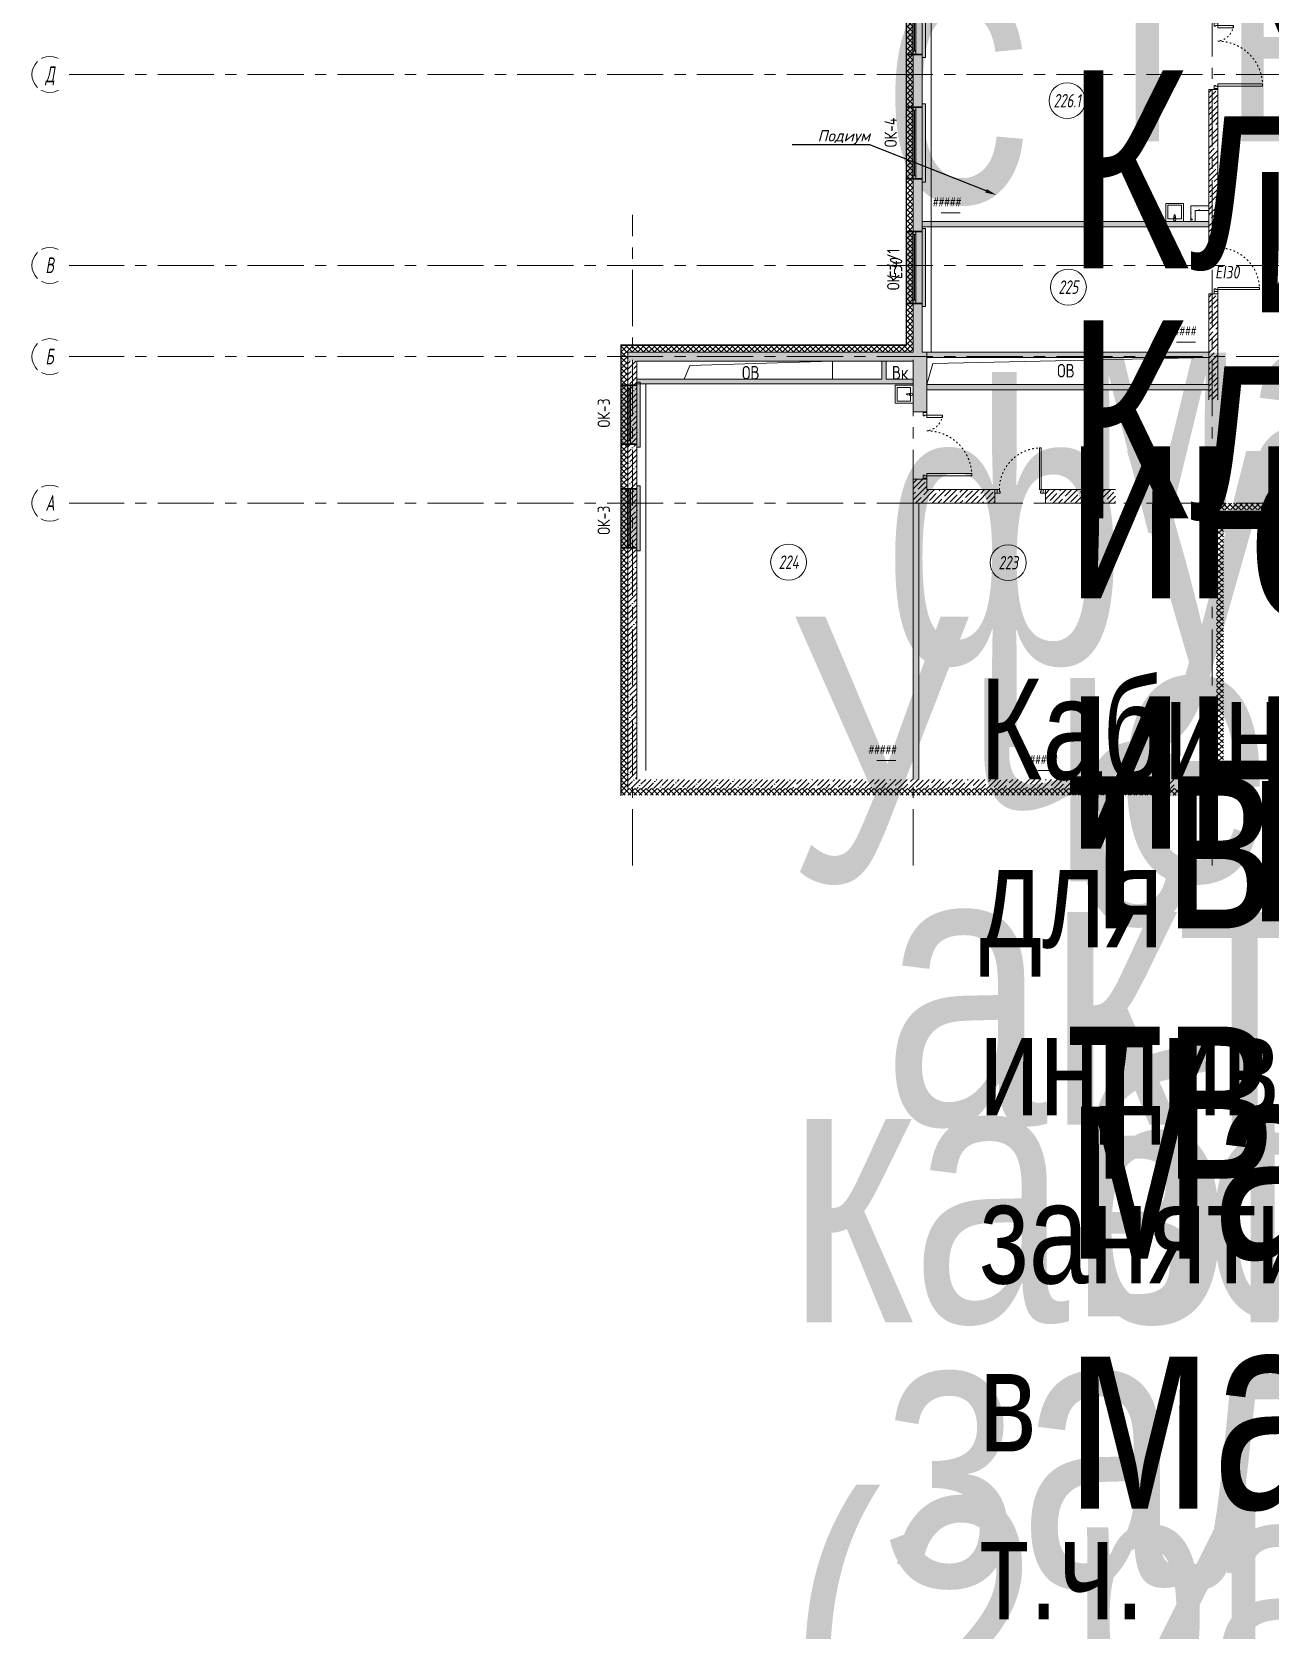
# Model space of a CAD drawing. Header units: millimetres. Extents: x -39 to 9534995, y -146829 to 289341.
# Drawn here: x 526767 to 554320, y -94632 to -59069 of the extents above; entities that cross this region are included whole.
import ezdxf
from ezdxf import colors
from ezdxf.entities.mleader import LeaderData, LeaderLine
from ezdxf.enums import TextEntityAlignment as Align
from ezdxf.math import Vec2, Vec3

# ---------------------------------------------------------------- set-up
doc = ezdxf.new("R2018")
doc.units = ezdxf.units.MM
doc.linetypes.add('ACAD_ISO03W100', pattern=[30, 12, -18])
doc.linetypes.add('CENTER', pattern=[2, 1.25, -0.25, 0.25, -0.25])
for name, color, linetype, lineweight in [('АР_Выноски АПР', 5, 'Continuous', 5), ('АР_Двери', 7, 'Continuous', 0), ('АР_Маркер экспликации', 239, 'Continuous', 13), ('АР_Навесной фасад', 250, 'Continuous', 5), ('АР_Номер помещения', 250, 'Continuous', 9), ('АР_Окна БЛОК', 250, 'Continuous', 13), ('АР_Оси', 7, 'Continuous', 25), ('АР_Отверстия', 250, 'Continuous', 15), ('АР_Перегородки газоблок', 165, 'Continuous', 30), ('АР_Перегородки газоблок_Штрих', 165, 'Continuous', 5), ('АР_Подоконники', 163, 'Continuous', 9), ('АР_Сущ Несущая стена', 250, 'Continuous', 50), ('АР_тонкая линия', 250, 'Continuous', 0), ('АР_Утеплитель', 250, 'Continuous', 13), ('АР_Штриховка монолит', 29, 'Continuous', 9), ('Маркировка ОКОН', 5, 'Continuous', 18), ('Сан.техника', 153, 'Continuous', 9)]:
    doc.layers.add(name, color=color, linetype=linetype, lineweight=lineweight)
doc.layers.add('АР_Названия помещений', color=124, linetype='Continuous', lineweight=5, plot=False)
doc.layers.add('АР_Помещения_площадь', color=19, linetype='Continuous', lineweight=9, plot=False)
doc.layers.add('АР_ПБ_Двери', color=7, linetype='Continuous', lineweight=15, true_color=0xdb0000)
doc.layers.add('ТХ_сантехника', color=253, linetype='Continuous')
doc.styles.add('ICOCPEUR', font='isocpeur.ttf')
doc.styles.add('ISOCPEUR', font='', dxfattribs={"height": 250})
doc.styles.add('PDF ISOCPEUR', font='isocpeur.ttf')
doc.styles.get("Standard").update_dxf_attribs({"font": 'GOST.TTF'})
doc.styles.add('Архитект', font='isocpeur.ttf', dxfattribs={"width": 0.8, "oblique": 8})
doc.styles.add('ГОСТ 2.304', font='CS_Gost2304.shx', dxfattribs={"oblique": 10})
doc.styles.get('ISOCPEUR').set_extended_font_data('ISOCPEUR', italic=True)
pattern_1 = [(50, (616996.56, -131010.33), (215.17805, -18.82564), [22.5, -247.5]), (355, (616996.56, -131010.33), (-41.6254, 225.65764), [18, -198]), (100.45144, (617014.5, -131011.9), (173.55265, 206.832), [19.12206, -210.34263]), (46.1842, (616996.56, -130950.33), (320.1724, -49.6558), [33.75, -371.25]), (96.63564, (617023.24, -130954.47), (280.3986, 292.2356), [28.6831, -315.5141]), (351.18416, (616996.56, -130950.33), (280.3986, 292.2356), [27, -297]), (21, (617026.56, -130965.33), (179.07212, -120.78567), [22.5, -247.5]), (326, (617026.56, -130965.33), (72.9946, 217.545), [18, -198]), (71.45144, (617041.48, -130975.4), (252.0667, 96.75935), [19.12206, -210.34263]), (37.5, (616996.56, -131010.33), (3.647957, 99.868156), [0, -195.6, 0, -201, 0, -198.75]), (7.5, (616996.56, -131010.33), (78.92086, 118.32351), [0, -114.6, 0, -191.1, 0, -75.75]), (327.5, (616929.66, -131010.33), (160.14673, -6.76646), [0, -75, 0, -234, 0, -310.5]), (317.5, (616899.66, -131010.33), (174.95585, 30.0315), [0, -97.5, 0, -155.4, 0, -220.5])]

# ---------------------------------------------------------------- blocks, each defined once
blk = doc.blocks.new('Полуторная_на лестницу')
for points in [[(75, 80), (75, 1080), (125, 1080), (125, 80)], [(1375, 430), (1375, 80), (1425, 80), (1425, 430)]]:
    blk.add_lwpolyline(points, close=True)
for points in [[(0, 0), (0, 80), (20, 80), (20, 0), (0, 0)], [(20, 80), (20, 0), (90, 0), (90, 30), (75, 30), (75, 80), (20, 80)], [(1480, 80), (1480, 0), (1410, 0), (1410, 30), (1425, 30), (1425, 80), (1480, 80)], [(1500, 0), (1500, 80), (1480, 80), (1480, 0), (1500, 0)]]:
    blk.add_lwpolyline(points)
at = {"linetype": 'ACAD_ISO03W100', "ltscale": 3}
for centre, radius, start, end in [((75, 80), 1000, 0, 90), ((1465, 40), 392, 95.9075, 174.0925)]:
    blk.add_arc(centre, radius, start, end, dxfattribs=at)
blk = doc.blocks.new('*U99')
blk.add_lwpolyline([(100, 80), (100, 1010), (140, 1010), (140, 80)], close=True)
for points in [[(0, 0), (0, 80), (55, 80), (55, 0), (0, 0)], [(55, 80), (55, 0), (115, 0), (115, 40), (100, 40), (100, 80), (55, 80)], [(1075, 80), (1075, 0), (1015, 0), (1015, 40), (1030, 40), (1030, 80), (1075, 80)], [(1130, 0), (1130, 80), (1075, 80), (1075, 0), (1130, 0)]]:
    blk.add_lwpolyline(points)
at = {"linetype": 'ACAD_ISO03W100', "ltscale": 3}
blk.add_arc((100, 80), 930, 0, 90, dxfattribs=at)
blk = doc.blocks.new('*U100')
blk.add_lwpolyline([(100, 80), (100, 1010), (140, 1010), (140, 80)], close=True)
for points in [[(0, 0), (0, 80), (55, 80), (55, 0), (0, 0)], [(55, 80), (55, 0), (115, 0), (115, 40), (100, 40), (100, 80), (55, 80)], [(1075, 80), (1075, 0), (1015, 0), (1015, 40), (1030, 40), (1030, 80), (1075, 80)], [(1130, 0), (1130, 80), (1075, 80), (1075, 0), (1130, 0)]]:
    blk.add_lwpolyline(points)
at = {"linetype": 'ACAD_ISO03W100', "ltscale": 3}
blk.add_arc((100, 80), 930, 0, 90, dxfattribs=at)
blk = doc.blocks.new('*U94')
at = {"true_color": 0xffffff}
h = blk.add_hatch(color=7, dxfattribs=at)
h.dxf.hatch_style = 1
h.paths.add_polyline_path([(-1380, 210), (70, 210), (70, 140), (0, 140), (0, -220), (-1310, -220), (-1310, 140), (-1380, 140)])
for p, q in [((-1380, 210), (70, 210)), ((-1380, 210), (-1380, 140)), ((-1380, 140), (-1310, 140)), ((-1310, 0), (0, 0)), ((0, 140), (70, 140)), ((70, 210), (70, 140)), ((-1310, -70), (0, -70)), ((0, -220), (-1310, -220)), ((-1240, 0), (-1240, -70)), ((-1240, -35), (-70, -35)), ((-70, 0), (-70, -70))]:
    blk.add_line(p, q)
at = {"lineweight": 30}
for p, q in [((-1310, 140), (-1310, -220)), ((0, 140), (0, -220))]:
    blk.add_line(p, q, dxfattribs=at)
blk = doc.blocks.new('*U95')
at = {"true_color": 0xffffff}
h = blk.add_hatch(color=7, dxfattribs=at)
h.dxf.hatch_style = 1
h.paths.add_polyline_path([(-1380, 210), (70, 210), (70, 140), (0, 140), (0, -220), (-1310, -220), (-1310, 140), (-1380, 140)])
for p, q in [((-1380, 210), (70, 210)), ((-1380, 210), (-1380, 140)), ((-1380, 140), (-1310, 140)), ((-1310, 0), (0, 0)), ((0, 140), (70, 140)), ((70, 210), (70, 140)), ((-1310, -70), (0, -70)), ((0, -220), (-1310, -220)), ((-1240, 0), (-1240, -70)), ((-1240, -35), (-70, -35)), ((-70, 0), (-70, -70))]:
    blk.add_line(p, q)
at = {"lineweight": 30}
for p, q in [((-1310, 140), (-1310, -220)), ((0, 140), (0, -220))]:
    blk.add_line(p, q, dxfattribs=at)
blk = doc.blocks.new('*U96')
at = {"true_color": 0xffffff}
h = blk.add_hatch(color=7, dxfattribs=at)
h.dxf.hatch_style = 1
h.paths.add_polyline_path([(-1670, 210), (70, 210), (70, 140), (0, 140), (0, -220), (-1600, -220), (-1600, 140), (-1670, 140)])
for p, q in [((-1670, 210), (70, 210)), ((-1670, 210), (-1670, 140)), ((-1670, 140), (-1600, 140)), ((-1600, 0), (0, 0)), ((0, 140), (70, 140)), ((70, 210), (70, 140)), ((-1600, -70), (0, -70)), ((0, -220), (-1600, -220)), ((-1530, 0), (-1530, -70)), ((-1530, -35), (-70, -35)), ((-70, 0), (-70, -70))]:
    blk.add_line(p, q)
at = {"lineweight": 30}
for p, q in [((-1600, 140), (-1600, -220)), ((0, 140), (0, -220))]:
    blk.add_line(p, q, dxfattribs=at)
blk = doc.blocks.new('*U91')
at = {"true_color": 0xffffff}
h = blk.add_hatch(color=7, dxfattribs=at)
h.dxf.hatch_style = 1
h.paths.add_polyline_path([(-1670, 210), (70, 210), (70, 140), (0, 140), (0, -220), (-1600, -220), (-1600, 140), (-1670, 140)])
for p, q in [((-1670, 210), (70, 210)), ((-1670, 210), (-1670, 140)), ((-1670, 140), (-1600, 140)), ((-1600, 0), (0, 0)), ((0, 140), (70, 140)), ((70, 210), (70, 140)), ((-1600, -70), (0, -70)), ((0, -220), (-1600, -220)), ((-1530, 0), (-1530, -70)), ((-1530, -35), (-70, -35)), ((-70, 0), (-70, -70))]:
    blk.add_line(p, q)
at = {"lineweight": 30}
for p, q in [((-1600, 140), (-1600, -220)), ((0, 140), (0, -220))]:
    blk.add_line(p, q, dxfattribs=at)
blk = doc.blocks.new('*U92')
at = {"true_color": 0xffffff}
h = blk.add_hatch(color=7, dxfattribs=at)
h.dxf.hatch_style = 1
h.paths.add_polyline_path([(-1670, 210), (70, 210), (70, 140), (0, 140), (0, -220), (-1600, -220), (-1600, 140), (-1670, 140)])
for p, q in [((-1670, 210), (70, 210)), ((-1670, 210), (-1670, 140)), ((-1670, 140), (-1600, 140)), ((-1600, 0), (0, 0)), ((0, 140), (70, 140)), ((70, 210), (70, 140)), ((-1600, -70), (0, -70)), ((0, -220), (-1600, -220)), ((-1530, 0), (-1530, -70)), ((-1530, -35), (-70, -35)), ((-70, 0), (-70, -70))]:
    blk.add_line(p, q)
at = {"lineweight": 30}
for p, q in [((-1600, 140), (-1600, -220)), ((0, 140), (0, -220))]:
    blk.add_line(p, q, dxfattribs=at)
blk = doc.blocks.new('*U85')
at = {"color": 7, "style": 'ISOCPEUR', "width": 0.7, "flags": 1}
blk.add_attdef('КАТЕГОРИЯ', (-499, -2092), '', height=250, dxfattribs=at)
at = {"layer": 'АР_Номер помещения', "color": 7, "style": 'ISOCPEUR', "width": 0.7}
blk.add_attdef('НОМЕР_ПОМЕЩЕНИЯ', text='', height=300, dxfattribs=at).set_placement((-12706, 14289), align=Align.MIDDLE_CENTER)
at = {"layer": 'АР_Помещения_площадь', "color": 7, "style": 'ISOCPEUR', "width": 0.7}
blk.add_attdef('ПЛОЩАДЬ_ПОМЕЩЕНИЯ', text='', height=200, dxfattribs=at).set_placement((-12402, 13467), align=Align.MIDDLE_RIGHT)
at = {"layer": 'АР_Помещения_площадь', "color": 7, "lineweight": 30, "width": 0.7, "flags": 104}
blk.add_attdef('ИМЯ_ПОМЕЩЕНИЯ', text='', height=100, dxfattribs=at).set_placement((158, 1217), align=Align.MIDDLE_CENTER)
blk = doc.blocks.new('*U82')
at = {"color": 7, "style": 'ISOCPEUR', "width": 0.7, "flags": 1}
blk.add_attdef('КАТЕГОРИЯ', (-499, -2092), '', height=250, dxfattribs=at)
at = {"layer": 'АР_Номер помещения', "color": 7, "style": 'ISOCPEUR', "width": 0.7}
blk.add_attdef('НОМЕР_ПОМЕЩЕНИЯ', text='', height=300, dxfattribs=at).set_placement((-14595, 10538), align=Align.MIDDLE_CENTER)
at = {"layer": 'АР_Помещения_площадь', "color": 7, "style": 'ISOCPEUR', "width": 0.7}
blk.add_attdef('ПЛОЩАДЬ_ПОМЕЩЕНИЯ', text='', height=200, dxfattribs=at).set_placement((-16735, 6522), align=Align.MIDDLE_RIGHT)
at = {"layer": 'АР_Помещения_площадь', "color": 7, "lineweight": 30, "width": 0.7, "flags": 104}
blk.add_attdef('ИМЯ_ПОМЕЩЕНИЯ', text='', height=100, dxfattribs=at).set_placement((158, 1217), align=Align.MIDDLE_CENTER)
blk = doc.blocks.new('*U79')
at = {"layer": 'АР_Номер помещения', "color": 7}
blk.add_circle((-14534, 1600), 400, dxfattribs=at)
at = {"layer": 'АР_Помещения_площадь', "color": 7}
blk.add_line((-11707, 378), (-12129, 378), dxfattribs=at)
at = {"color": 7, "style": 'ISOCPEUR', "width": 0.7, "flags": 1}
blk.add_attdef('КАТЕГОРИЯ', (-499, -2092), '', height=250, dxfattribs=at)
at = {"layer": 'АР_Номер помещения', "color": 7, "style": 'ISOCPEUR', "width": 0.7}
blk.add_attdef('НОМЕР_ПОМЕЩЕНИЯ', text='', height=300, dxfattribs=at).set_placement((-14534, 1600), align=Align.MIDDLE_CENTER)
at = {"layer": 'АР_Помещения_площадь', "color": 7, "lineweight": 30, "width": 0.7, "flags": 104}
blk.add_attdef('ИМЯ_ПОМЕЩЕНИЯ', text='', height=100, dxfattribs=at).set_placement((158, 1217), align=Align.MIDDLE_CENTER)
at = {"layer": 'АР_Помещения_площадь', "color": 7, "style": 'ISOCPEUR', "width": 0.7}
blk.add_attdef('ПЛОЩАДЬ_ПОМЕЩЕНИЯ', text='', height=200, dxfattribs=at).set_placement((-11702, 624), align=Align.MIDDLE_RIGHT)
blk = doc.blocks.new('*U80')
at = {"layer": 'АР_Номер помещения', "color": 7}
blk.add_circle((-15371, 4413), 400, dxfattribs=at)
at = {"layer": 'АР_Помещения_площадь', "color": 7}
blk.add_line((-12988, -4), (-13410, -4), dxfattribs=at)
at = {"color": 7, "style": 'ISOCPEUR', "width": 0.7, "flags": 1}
blk.add_attdef('КАТЕГОРИЯ', (-499, -2092), '', height=250, dxfattribs=at)
at = {"layer": 'АР_Номер помещения', "color": 7, "style": 'ISOCPEUR', "width": 0.7}
blk.add_attdef('НОМЕР_ПОМЕЩЕНИЯ', text='', height=300, dxfattribs=at).set_placement((-15371, 4413), align=Align.MIDDLE_CENTER)
at = {"layer": 'АР_Помещения_площадь', "color": 7, "lineweight": 30, "width": 0.7, "flags": 104}
blk.add_attdef('ИМЯ_ПОМЕЩЕНИЯ', text='', height=100, dxfattribs=at).set_placement((158, 1217), align=Align.MIDDLE_CENTER)
at = {"layer": 'АР_Помещения_площадь', "color": 7, "style": 'ISOCPEUR', "width": 0.7}
blk.add_attdef('ПЛОЩАДЬ_ПОМЕЩЕНИЯ', text='', height=200, dxfattribs=at).set_placement((-12983, 242), align=Align.MIDDLE_RIGHT)
blk = doc.blocks.new('*U76')
at = {"layer": 'АР_Номер помещения', "color": 7}
blk.add_circle((-15593, 4549), 400, dxfattribs=at)
at = {"layer": 'АР_Помещения_площадь', "color": 7}
blk.add_line((-14512, -76), (-14934, -76), dxfattribs=at)
at = {"color": 7, "style": 'ISOCPEUR', "width": 0.7, "flags": 1}
blk.add_attdef('КАТЕГОРИЯ', (-499, -2092), '', height=250, dxfattribs=at)
at = {"layer": 'АР_Номер помещения', "color": 7, "style": 'ISOCPEUR', "width": 0.7}
blk.add_attdef('НОМЕР_ПОМЕЩЕНИЯ', text='', height=300, dxfattribs=at).set_placement((-15593, 4549), align=Align.MIDDLE_CENTER)
at = {"layer": 'АР_Помещения_площадь', "color": 7, "lineweight": 30, "width": 0.7, "flags": 104}
blk.add_attdef('ИМЯ_ПОМЕЩЕНИЯ', text='', height=100, dxfattribs=at).set_placement((158, 1217), align=Align.MIDDLE_CENTER)
at = {"layer": 'АР_Помещения_площадь', "color": 7, "style": 'ISOCPEUR', "width": 0.7}
blk.add_attdef('ПЛОЩАДЬ_ПОМЕЩЕНИЯ', text='', height=200, dxfattribs=at).set_placement((-14507, 170), align=Align.MIDDLE_RIGHT)
blk = doc.blocks.new('*U74')
at = {"color": 7, "style": 'ISOCPEUR', "width": 0.7, "flags": 1}
blk.add_attdef('КАТЕГОРИЯ', (-499, -2092), '', height=250, dxfattribs=at)
at = {"layer": 'АР_Номер помещения', "color": 7, "style": 'ISOCPEUR', "width": 0.7}
blk.add_attdef('НОМЕР_ПОМЕЩЕНИЯ', text='', height=300, dxfattribs=at).set_placement((-806, -3106), align=Align.MIDDLE_CENTER)
at = {"layer": 'АР_Помещения_площадь', "color": 7, "lineweight": 30, "width": 0.7, "flags": 104}
blk.add_attdef('ИМЯ_ПОМЕЩЕНИЯ', text='', height=100, dxfattribs=at).set_placement((158, 1217), align=Align.MIDDLE_CENTER)
at = {"layer": 'АР_Помещения_площадь', "color": 7, "style": 'ISOCPEUR', "width": 0.7}
blk.add_attdef('ПЛОЩАДЬ_ПОМЕЩЕНИЯ', text='', height=200, dxfattribs=at).set_placement((-568, -3814), align=Align.MIDDLE_RIGHT)
blk = doc.blocks.new('сан.техника')
at = {"layer": 'Сан.техника', "linetype": 'Continuous', "lineweight": 5}
for p, q in [((-27, 168), (-79, 161)), ((-27, 168), (-79, 161)), ((-79, 139), (-27, 132)), ((-79, 139), (-27, 132)), ((25, 175), (-17, 171)), ((25, 175), (-17, 171)), ((-17, 129), (25, 125)), ((-17, 129), (25, 125)), ((-15, 164), (0, 164)), ((-15, 164), (0, 164)), ((0, 136), (-15, 136)), ((0, 136), (-15, 136)), ((0, 164), (0, 136)), ((0, 164), (0, 136))]:
    blk.add_line(p, q, dxfattribs=at)
for points in [[(59, 350), (-341, 350), (-341, -50), (59, -50)], [(0, 300), (-300, 300), (-300, 0), (0, 0)], [(0, 300), (-300, 300), (-300, 0), (0, 0)]]:
    blk.add_lwpolyline(points, close=True, dxfattribs=at)
for centre, radius, start, end in [((-78, 150), 11.2, 97.1386, 262.8608), ((-78, 150), 11.2, 97.1386, 262.8608), ((-15, 150), 21.1, 122.7707, 237.2287), ((-15, 150), 21.1, 122.7707, 237.2287), ((-15, 150), 13.6, 89.9997, 269.9997), ((-15, 150), 13.6, 89.9997, 269.9997), ((-15, 150), 21.1, 95.1693, 122.7707), ((-15, 150), 21.1, 95.1693, 122.7707), ((-15, 150), 21.1, 237.2287, 264.8301), ((-15, 150), 21.1, 237.2287, 264.8301), ((25, 150), 25, 269.9997, 89.9997), ((25, 150), 25, 269.9997, 89.9997)]:
    blk.add_arc(centre, radius, start, end, dxfattribs=at)
blk = doc.blocks.new('У007')
at = {"layer": 'Сан.техника', "color": 5, "linetype": 'Continuous', "lineweight": 5}
for p, q in [((-172842, 78997), (-172846, 78955)), ((-172842, 78997), (-172846, 78955)), ((-172833, 79060), (-172839, 79007)), ((-172833, 79060), (-172839, 79007)), ((-172835, 78980), (-172835, 78995)), ((-172835, 78980), (-172835, 78995)), ((-172808, 78980), (-172835, 78980)), ((-172808, 78980), (-172835, 78980)), ((-172804, 79007), (-172810, 79060)), ((-172804, 79007), (-172810, 79060)), ((-172808, 78995), (-172808, 78980)), ((-172808, 78995), (-172808, 78980)), ((-172796, 78955), (-172800, 78997)), ((-172796, 78955), (-172800, 78997))]:
    blk.add_line(p, q, dxfattribs=at)
for points in [[(-172621, 78921), (-172621, 79321), (-173021, 79321), (-173021, 78921)], [(-172671, 78980), (-172671, 79280), (-172971, 79280), (-172971, 78980)], [(-172671, 78980), (-172671, 79280), (-172971, 79280), (-172971, 78980)]]:
    blk.add_lwpolyline(points, close=True, dxfattribs=at)
for centre, radius, start, end in [((-172821, 78955), 25, 179.9997, 359.9997), ((-172821, 78955), 25, 179.9997, 359.9997), ((-172821, 78995), 21.1, 147.2287, 174.8301), ((-172821, 78995), 21.1, 147.2287, 174.8301), ((-172821, 78995), 21.1, 32.7707, 147.2287), ((-172821, 78995), 21.1, 32.7707, 147.2287), ((-172821, 78995), 13.6, 359.9997, 179.9997), ((-172821, 78995), 13.6, 359.9997, 179.9997), ((-172821, 79058), 11.2, 7.1386, 172.8608), ((-172821, 79058), 11.2, 7.1386, 172.8608), ((-172821, 78995), 21.1, 5.1693, 32.7707), ((-172821, 78995), 21.1, 5.1693, 32.7707)]:
    blk.add_arc(centre, radius, start, end, dxfattribs=at)
blk = doc.blocks.new('*U72')
at = {"layer": 'АР_Номер помещения', "color": 7}
blk.add_circle((-14561, 182), 400, dxfattribs=at)
at = {"layer": 'АР_Помещения_площадь', "color": 7}
blk.add_line((-16942, -2317), (-17365, -2317), dxfattribs=at)
at = {"color": 7, "style": 'ISOCPEUR', "width": 0.7, "flags": 1}
blk.add_attdef('КАТЕГОРИЯ', (-499, -2092), '', height=250, dxfattribs=at)
at = {"layer": 'АР_Номер помещения', "color": 7, "style": 'ISOCPEUR', "width": 0.7}
blk.add_attdef('НОМЕР_ПОМЕЩЕНИЯ', text='', height=300, dxfattribs=at).set_placement((-14561, 182), align=Align.MIDDLE_CENTER)
at = {"layer": 'АР_Помещения_площадь', "color": 7, "lineweight": 30, "width": 0.7, "flags": 104}
blk.add_attdef('ИМЯ_ПОМЕЩЕНИЯ', text='', height=100, dxfattribs=at).set_placement((158, 1217), align=Align.MIDDLE_CENTER)
at = {"layer": 'АР_Помещения_площадь', "color": 7, "style": 'ISOCPEUR', "width": 0.7}
blk.add_attdef('ПЛОЩАДЬ_ПОМЕЩЕНИЯ', text='', height=200, dxfattribs=at).set_placement((-16937, -2070), align=Align.MIDDLE_RIGHT)

msp = doc.modelspace()

# ---------------------------------------------------------------- hatches: boundary and pattern name
at = {"layer": 'АР_Перегородки газоблок_Штрих', "lineweight": 9, "ltscale": 100}
h = msp.add_hatch(dxfattribs=at)
h.set_pattern_fill('AR-CONC', color=256, scale=30, angle=90)
h.set_pattern_definition([(140, (614976.12, -42038.95), (18.82564, 215.17805), [22.5, -247.5]), (85, (614976.12, -42038.95), (-225.65764, -41.6254), [18, -198]), (190.45144, (614977.69, -42021.02), (-206.832, 173.55265), [19.12206, -210.3426]), (136.1842, (614916.12, -42038.95), (49.6558, 320.1724), [33.75, -371.25]), (186.63564, (614920.26, -42012.27), (-292.2356, 280.3986), [28.6831, -315.5141]), (81.18416, (614916.12, -42038.95), (-292.2356, 280.3986), [27, -297]), (111, (614931.12, -42008.95), (120.78567, 179.0721), [22.5, -247.5]), (56, (614931.12, -42008.95), (-217.545, 72.9946), [18, -198]), (161.45144, (614941.18, -41994.03), (-96.75935, 252.0667), [19.12206, -210.3426]), (127.5, (614976.12, -42038.95), (-99.86816, 3.64796), [0, -195.6, 0, -201, 0, -198.75]), (97.5, (614976.12, -42038.95), (-118.32351, 78.92086), [0, -114.6, 0, -191.1, 0, -75.75]), (57.5, (614976.12, -42105.85), (6.76646, 160.14673), [0, -75, 0, -234, 0, -310.5]), (47.5, (614976.12, -42135.85), (-30.0315, 174.95585), [0, -97.5, 0, -155.4, 0, -220.5])])
h.paths.add_polyline_path([(552555.9, -62939.6), (552955.9, -62939.6), (552955.9, -63039.6), (552655.9, -63039.6), (552655.9, -63289.6), (552555.9, -63289.6)])
h = msp.add_hatch(dxfattribs=at)
h.set_pattern_fill('AR-CONC', color=256, scale=30)
h.set_pattern_definition(pattern_1)
h.paths.add_polyline_path([(552955.9, -63289.6), (546580.9, -63289.6), (546580.9, -63409.6), (552955.8, -63409.6)])
h = msp.add_hatch(dxfattribs=at)
h.set_pattern_fill('AR-CONC', color=256, scale=30)
h.set_pattern_definition(pattern_1)
h.paths.add_polyline_path([(546380.9, -66796.9), (545779.5, -66796.9), (545779.5, -66394.6), (545679.5, -66394.6), (545679.5, -66796.9), (540230.9, -66796.9), (540230.9, -66896.9), (546380.9, -66896.9)])
h = msp.add_hatch(dxfattribs=at)
h.set_pattern_fill('AR-CONC', color=256, scale=30)
h.set_pattern_definition(pattern_1)
h.paths.add_polyline_path([(552956.2, -66194.6), (546680.9, -66194.6), (546680.9, -66314.6), (552955.9, -66313.8), (552955.5, -66314.6)])
h = msp.add_hatch(dxfattribs=at)
h.set_pattern_fill('AR-CONC', color=256, scale=30)
h.set_pattern_definition(pattern_1)
h.paths.add_polyline_path([(552956.2, -66914.6), (546680.9, -66914.6), (546680.9, -67034.6), (552955.9, -67033.8), (552955.5, -67034.6)])
h = msp.add_hatch(dxfattribs=at)
h.set_pattern_fill('AR-CONC', color=256, scale=30)
h.set_pattern_definition(pattern_1)
h.paths.add_polyline_path([(546380.9, -69554.6), (546380.9, -75704.6), (546500.9, -75704.6), (546500.9, -69554.6)])
at = {"layer": 'АР_Утеплитель', "lineweight": 9, "ltscale": 100}
h = msp.add_hatch(dxfattribs=at)
h.set_pattern_fill('ANSI37', color=256, scale=700)
h.set_pattern_definition([(45, (-404965.77, -26651.12), (-61.871843, 61.871843), []), (135, (-404965.77, -26651.12), (-61.871843, -61.871843), [])])
h.paths.add_polyline_path([(540030.8, -66194.6), (546380.9, -66194.6), (546380.9, -48964.6), (539380.7, -48964.6), (539380.7, -47244.6), (539230.7, -47244.6), (539230.7, -49114.6), (546230.9, -49114.6), (546230.9, -66044.6), (539880.8, -66044.6), (539880.9, -76054.6), (553280.9, -76054.6), (553280.9, -69704.6), (561400.9, -69704.6), (561400.9, -64514.6), (569668.3, -64514.6), (569668.3, -64764.6), (569818.3, -64764.6), (569818.3, -64364.6), (561250.9, -64364.6), (561250.9, -69554.6), (553130.9, -69554.6), (553130.9, -75904.6), (540030.9, -75904.6)])
at = {"layer": 'АР_Штриховка монолит', "lineweight": 9, "ltscale": 100}
h = msp.add_hatch(dxfattribs=at)
h.set_pattern_fill('ANSI35', color=256, scale=700)
h.set_pattern_definition([(45, (-411456.95, 34195.25), (-123.743687, 123.743687), []), (45, (-411333.2, 34195.25), (-123.743687, 123.743687), [218.75, -43.75, 0, -43.75])])
h.paths.add_polyline_path([(546580.8, -48524.6), (546380.8, -48524.6), (546380.8, -66194.6), (540030.9, -66194.6), (540030.9, -66394.6), (540230.9, -66394.6), (546380.9, -66394.6), (546380.9, -67520.5), (546680.9, -67520.5), (546680.9, -66194.6), (546580.9, -66194.6)])
h = msp.add_hatch(dxfattribs=at)
h.set_pattern_fill('ANSI35', color=256, scale=700)
h.set_pattern_definition([(45, (-421246.95, 31305.25), (-123.743687, 123.743687), []), (45, (-421123.2, 31305.25), (-123.743687, 123.743687), [218.75, -43.75, 0, -43.75])])
h.paths.add_polyline_path([(553155.9, -60349.6), (552955.9, -60349.6), (552955.9, -63769.6), (553155.9, -63769.6)])
h = msp.add_hatch(dxfattribs=at)
h.set_pattern_fill('ANSI35', color=256, scale=700)
h.set_pattern_definition([(45, (-421246.95, 26755.25), (-123.743687, 123.743687), []), (45, (-421123.2, 26755.25), (-123.743687, 123.743687), [218.75, -43.75, 0, -43.75])])
h.paths.add_polyline_path([(553155.9, -64899.6), (552955.9, -64899.6), (552955.9, -67254.6), (553155.9, -67254.6)])
h = msp.add_hatch(dxfattribs=at)
h.set_pattern_fill('ANSI35', color=256, scale=700)
h.set_pattern_definition([(45, (-404865.83, -25973.12), (-123.743687, 123.743687), []), (45, (-404742.09, -25973.12), (-123.743687, 123.743687), [218.75, -43.75, 0, -43.75])])
h.paths.add_polyline_path([(540230.9, -66394.6), (540030.9, -66394.6), (540030.9, -75904.6), (552184.1, -75904.6), (552184.1, -75704.6), (540230.9, -75704.6)])
h = msp.add_hatch(dxfattribs=at)
h.set_pattern_fill('ANSI35', color=256, scale=700)
h.set_pattern_definition([(45, (-407541.95, 40545.25), (-123.743687, 123.743687), []), (45, (-407418.2, 40545.25), (-123.743687, 123.743687), [218.75, -43.75, 0, -43.75])])
h.paths.add_polyline_path([(548195.9, -69254.6), (546680.9, -69254.6), (546680.9, -69020.5), (546380.9, -69020.5), (546380.9, -69554.6), (548195.9, -69554.6)])
h = msp.add_hatch(dxfattribs=at)
h.set_pattern_fill('ANSI35', color=256, scale=700)
h.set_pattern_definition([(45, (-404856.95, 40545.25), (-123.743687, 123.743687), []), (45, (-404733.2, 40545.25), (-123.743687, 123.743687), [218.75, -43.75, 0, -43.75])])
h.paths.add_polyline_path([(550880.9, -69254.6), (549325.9, -69254.7), (549325.9, -69554.6), (550880.9, -69554.6)])

# ---------------------------------------------------------------- linework, layer by layer
at = {"layer": 'АР_Навесной фасад', "lineweight": 9, "ltscale": 100}
for p, q in [((546220.9, -66034.6), (546220.9, -49124.6)), ((546230.9, -66044.6), (546230.9, -49114.6)), ((539870.5, -66034.6), (546220.9, -66034.6)), ((539880.5, -66044.6), (546230.9, -66044.6))]:
    msp.add_line(p, q, dxfattribs=at)
for points in [[(539870.9, -76064.6), (539870.5, -66034.6)], [(539880.9, -76054.6), (539880.5, -66044.6)]]:
    msp.add_lwpolyline(points, dxfattribs=at)
at = {"layer": 'АР_Оси', "linetype": 'CENTER', "lineweight": 9, "ltscale": 1000}
for p, q in [((546380.9, -77615.9), (546380.9, -43732)), ((553030.9, -77615.9), (553030.9, -48233.4)), ((527567.1, -60014.6), (611164.3, -60014.6)), ((540130.9, -77615.9), (540130.9, -63137.8)), ((527567.1, -64264.6), (611164.3, -64264.6)), ((527567.1, -66294.6), (611164.3, -66294.6)), ((527567.1, -69554.6), (611164.3, -69554.6))]:
    msp.add_line(p, q, dxfattribs=at)
at = {"layer": 'АР_Оси', "lineweight": 9, "ltscale": 0.5}
for centre in [(527167.1, -60014.6), (527167.1, -64264.6), (527167.1, -66294.6), (527167.1, -69554.6)]:
    msp.add_circle(centre, 400, dxfattribs=at)
at = {"layer": 'АР_Перегородки газоблок', "lineweight": 9, "ltscale": 100}
for p, q in [((545679.5, -66796.9), (545679.5, -66394.6)), ((545779.5, -66796.9), (545779.5, -66394.6)), ((545679.5, -66796.9), (540230.9, -66796.9)), ((546380.9, -66796.9), (545779.5, -66796.9)), ((546380.9, -66896.9), (540230.9, -66896.9))]:
    msp.add_line(p, q, dxfattribs=at)
msp.add_lwpolyline([(552955.9, -62939.6), (552555.9, -62939.6), (552555.9, -63289.6), (552655.9, -63289.6), (552655.9, -63039.6), (552955.9, -63039.6)], close=True, dxfattribs=at)
for points in [[(546580.9, -63289.6), (552955.9, -63289.6)], [(546580.9, -63409.6), (552955.9, -63409.6)], [(546680.9, -66194.6), (552955.9, -66194.6)], [(546680.9, -66314.6), (552955.9, -66314.6)], [(552955.9, -66914.6), (546680.9, -66914.6)], [(552955.9, -67034.6), (546680.9, -67034.6)], [(546380.9, -75704.6), (546380.9, -69554.6)], [(546500.9, -69554.6), (546500.9, -75704.6)]]:
    msp.add_lwpolyline(points, dxfattribs=at)
at = {"layer": 'АР_Подоконники', "lineweight": 9, "ltscale": 100}
for p, q in [((546780.9, -66194.6), (546780.9, -57869.6)), ((540430.9, -75504.6), (540430.9, -66896.9))]:
    msp.add_line(p, q, dxfattribs=at)
at = {"layer": 'АР_Сущ Несущая стена', "lineweight": 9, "ltscale": 100}
for p, q in [((546380.9, -66194.6), (546380.9, -48324.6)), ((546580.9, -66194.6), (546580.9, -48524.6)), ((552955.9, -63769.6), (552955.9, -60349.6)), ((552955.9, -60349.6), (553155.9, -60349.6)), ((553155.9, -63769.6), (553155.9, -60349.6)), ((553155.9, -63769.6), (552955.9, -63769.6)), ((552955.9, -67254.6), (552955.9, -64899.6)), ((553155.9, -64899.6), (552955.9, -64899.6)), ((553155.9, -67254.6), (553155.9, -64899.6)), ((540030.9, -75904.6), (540030.9, -66194.6)), ((540030.9, -66194.6), (546380.9, -66194.6)), ((540230.9, -75704.6), (540230.9, -66394.6)), ((540230.9, -66394.6), (546380.9, -66394.6)), ((546380.9, -66394.6), (546380.9, -67520.5)), ((546580.9, -66194.6), (546680.9, -66194.6)), ((546680.9, -66194.6), (546680.9, -67520.5)), ((546380.9, -67520.5), (546680.9, -67520.5)), ((546380.9, -69020.5), (546380.9, -69554.6)), ((546380.9, -69020.5), (546680.9, -69020.5)), ((546680.9, -69020.5), (546680.9, -69254.6)), ((546680.9, -69254.6), (548195.9, -69254.6)), ((548195.9, -69554.7), (548195.9, -69254.6)), ((549325.9, -69254.6), (550880.9, -69254.6)), ((549325.9, -69554.7), (549325.9, -69254.6)), ((546380.9, -69554.6), (548195.9, -69554.6)), ((549325.9, -69554.6), (550880.9, -69554.6))]:
    msp.add_line(p, q, dxfattribs=at)
at = {"layer": 'АР_тонкая линия', "lineweight": 9, "ltscale": 100}
msp.add_line((544580.9, -66796.9), (544580.9, -66394.6), dxfattribs=at)
for points in [[(541280.9, -66796.9), (541406.6, -66492.1), (544580.9, -66394.6)], [(546680.9, -66914.6), (546819.1, -66446.2), (552955.9, -66314.6)]]:
    msp.add_lwpolyline(points, dxfattribs=at)

# ---------------------------------------------------------------- block references
at = {"layer": 'АР_Двери', "lineweight": 9, "xscale": -1, "rotation": 270}
for name, p in [('Полуторная_на лестницу', (553075.9, -60349.6)), ('*U99', (553075.9, -64899.6)), ('Полуторная_на лестницу', (546600.9, -69020.5))]:
    msp.add_blockref(name, p, dxfattribs=at)
at = {"layer": 'АР_Двери', "lineweight": 9, "xscale": -1}
msp.add_blockref('*U100', (549325.9, -69334.7), dxfattribs=at)
at = {"layer": 'АР_Маркер экспликации', "color": 7, "lineweight": 9}
ref = msp.add_blockref('*U74', (554578.6, -29913.3), dxfattribs=at)
lines = msp.add_mtext('\\W0.8000;Коридор и рекреация (основная и старшая школа)', dxfattribs={"layer": 'АР_Названия помещений', "insert": (553838.6, -34132.8), "char_height": 4065.63, "width": 363.33, "attachment_point": 1})
ref.add_attrib('ИМЯ_ПОМЕЩЕНИЯ', '', (553838.6, -34132.8), dxfattribs={"flags": 104}).embed_mtext(lines)
ref = msp.add_blockref('*U85', (557860.1, -48425.9), dxfattribs=at)
lines = msp.add_mtext('\\W0.8000;Многофункциональное пространство с функцией актового зала (с эстрадой в уровне пола)', dxfattribs={"layer": 'АР_Названия помещений', "insert": (545700.8, -36167.6), "char_height": 6157.775, "width": 926.94, "attachment_point": 1})
ref.add_attrib('ИМЯ_ПОМЕЩЕНИЯ', '', (545700.8, -36167.6), dxfattribs={"flags": 104}).embed_mtext(lines)
ref = msp.add_blockref('*U82', (564365.9, -63699.8), dxfattribs=at)
lines = msp.add_mtext('\\W0.8000;Творческая мастерская с возможностью разделения трансформируемой перегородкой на два помещения', dxfattribs={"layer": 'АР_Названия помещений', "insert": (549880.7, -56274.3), "char_height": 5228.0139, "width": 926.94, "attachment_point": 1})
ref.add_attrib('ИМЯ_ПОМЕЩЕНИЯ', '', (549880.7, -56274.3), dxfattribs={"flags": 104}).embed_mtext(lines)
ref = msp.add_blockref('*U72', (564365.9, -60781.1), dxfattribs=at)
ref.add_attrib('НОМЕР_ПОМЕЩЕНИЯ', '226.1', dxfattribs={"layer": 'АР_Номер помещения', "color": 7, "height": 300, "style": 'ISOCPEUR', "width": 0.7}).set_placement((549805.2, -60598.7), align=Align.MIDDLE_CENTER)
lines = msp.add_mtext('\\W0.8000;Кладовая инвентаря творческой мастерской', dxfattribs={"layer": 'АР_Названия помещений', "insert": (549786.2, -59921.3), "char_height": 4406.675, "width": 926.94, "attachment_point": 1})
ref.add_attrib('ИМЯ_ПОМЕЩЕНИЯ', '', (549786.2, -59921.3), dxfattribs={"flags": 104}).embed_mtext(lines)
ref.add_attrib('ПЛОЩАДЬ_ПОМЕЩЕНИЯ', '#####', dxfattribs={"layer": 'АР_Помещения_площадь', "color": 7, "height": 200, "style": 'ISOCPEUR', "width": 0.7}).set_placement((547428.4, -62851.3), align=Align.MIDDLE_RIGHT)
ref = msp.add_blockref('*U79', (564365.9, -66347.9), dxfattribs=at)
ref.add_attrib('НОМЕР_ПОМЕЩЕНИЯ', '225', dxfattribs={"layer": 'АР_Номер помещения', "color": 7, "height": 300, "style": 'ISOCPEUR', "width": 0.7}).set_placement((549831.7, -64747.8), align=Align.MIDDLE_CENTER)
lines = msp.add_mtext('\\W0.8000;Кладовая инвентаря творческой мастерской', dxfattribs={"layer": 'АР_Названия помещений', "insert": (549786.2, -65488.1), "char_height": 4406.675, "width": 926.94, "attachment_point": 1})
ref.add_attrib('ИМЯ_ПОМЕЩЕНИЯ', '', (549786.2, -65488.1), dxfattribs={"flags": 104}).embed_mtext(lines)
ref.add_attrib('ПЛОЩАДЬ_ПОМЕЩЕНИЯ', '#####', dxfattribs={"layer": 'АР_Помещения_площадь', "color": 7, "height": 200, "style": 'ISOCPEUR', "width": 0.7}).set_placement((552664.1, -65723.9), align=Align.MIDDLE_RIGHT)
ref = msp.add_blockref('*U80', (558977.6, -75281.4), dxfattribs=at)
ref.add_attrib('НОМЕР_ПОМЕЩЕНИЯ', '224', dxfattribs={"layer": 'АР_Номер помещения', "color": 7, "height": 300, "style": 'ISOCPEUR', "width": 0.7}).set_placement((543606.8, -70868.2), align=Align.MIDDLE_CENTER)
lines = msp.add_mtext('\\W0.8000;Учебные кабинеты \\P(2-4 классы)', dxfattribs={"layer": 'АР_Названия помещений', "insert": (543586.2, -72082.4), "char_height": 5886.822, "width": 926.94, "attachment_point": 1})
ref.add_attrib('ИМЯ_ПОМЕЩЕНИЯ', '', (543586.2, -72082.4), dxfattribs={"flags": 104}).embed_mtext(lines)
ref.add_attrib('ПЛОЩАДЬ_ПОМЕЩЕНИЯ', '#####', dxfattribs={"layer": 'АР_Помещения_площадь', "color": 7, "height": 200, "style": 'ISOCPEUR', "width": 0.7}).set_placement((545995, -75039.3), align=Align.MIDDLE_RIGHT)
ref = msp.add_blockref('*U76', (564085.9, -75427.9), dxfattribs=at)
ref.add_attrib('НОМЕР_ПОМЕЩЕНИЯ', '223', dxfattribs={"layer": 'АР_Номер помещения', "color": 7, "height": 300, "style": 'ISOCPEUR', "width": 0.7}).set_placement((548492.6, -70879.3), align=Align.MIDDLE_CENTER)
lines = msp.add_mtext('\\W0.8000;Кабинет для индивидуальных занятий, в т.ч. с коррекционным педагогом', dxfattribs={"layer": 'АР_Названия помещений', "insert": (547850.6, -73460), "char_height": 2242.759, "width": 926.94, "attachment_point": 1})
ref.add_attrib('ИМЯ_ПОМЕЩЕНИЯ', '', (547850.6, -73460), dxfattribs={"flags": 104}).embed_mtext(lines)
ref.add_attrib('ПЛОЩАДЬ_ПОМЕЩЕНИЯ', '#####', dxfattribs={"layer": 'АР_Помещения_площадь', "color": 7, "height": 200, "style": 'ISOCPEUR', "width": 0.7}).set_placement((549578.9, -75257.8), align=Align.MIDDLE_RIGHT)
at = {"layer": 'АР_Окна БЛОК', "lineweight": 9, "rotation": 270}
for name, p in [('*U92', (546440.9, -59569.6)), ('*U91', (546440.9, -62339.6)), ('*U96', (546440.9, -65109.6)), ('*U95', (540090.7, -68239.7)), ('*U94', (540090.7, -70549.7))]:
    msp.add_blockref(name, p, dxfattribs=at)
at = {"layer": 'Сан.техника', "lineweight": 9}
msp.add_blockref('сан.техника', (546321.8, -67282.2), dxfattribs=at)
at = {"layer": 'ТХ_сантехника', "lineweight": 9}
msp.add_blockref('У007', (725018.4, -142205.1), dxfattribs=at)

# ---------------------------------------------------------------- texts
at = {"layer": 'АР_Отверстия', "lineweight": 9, "ltscale": 100, "char_height": 300, "attachment_point": 5, "line_spacing_factor": 0.7, "style": 'ICOCPEUR'}
for s, insert in [('\\A1;{\\W0.8;ОВ}', (542762.7, -66652.6)), ('\\A1;{\\W0.8;ОВ}', (549776.6, -66607.1)), ('\\A1;{\\W0.8;Вк}', (546087.5, -66652.6))]:
    msp.add_mtext(s, dxfattribs=dict(at, insert=insert))
at = {"layer": 'АР_ПБ_Двери', "lineweight": 9, "style": 'Архитект', "oblique": 8, "width": 0.8}
msp.add_text('E30', height=280, rotation=90, dxfattribs=at).set_placement((546137.9, -64574.6))
msp.add_text('EI30', height=280, dxfattribs=at).set_placement((553100.1, -64556.3))
at = {"layer": 'Маркировка ОКОН', "lineweight": 9, "char_height": 275.423, "rotation": 90, "style": 'PDF ISOCPEUR'}
for s, insert, attachment_point in [('{\\W0.8;ОК-4}', (546015.5, -61634.4), 7), ('{\\W0.8;ОК-3}', (539354.7, -67871.8), 1), ('{\\W0.8;ОК-3}', (539354.7, -70259.1), 1)]:
    msp.add_mtext(s, dxfattribs=dict(at, insert=insert, attachment_point=attachment_point))
at = {"layer": 'Маркировка ОКОН', "lineweight": 9, "insert": (546074.1, -64816.1), "char_height": 275.423, "width": 798.727, "attachment_point": 7, "rotation": 90, "style": 'PDF ISOCPEUR'}
msp.add_mtext('{\\W0.8;ОК-4/1}', dxfattribs=at)

# ---------------------------------------------------------------- leaders
at = {"layer": 'АР_Выноски АПР', "lineweight": 9}
ml = msp.add_multileader_mtext('Standard', dxfattribs=at)
ml.set_content('Подиум', color=256, style='ISOCPEUR')
ml.set_leader_properties()
ml.build(insert=Vec2(0, 0))
ml.multileader.update_dxf_attribs({"text_left_attachment_type": 6, "text_right_attachment_type": 6, "dogleg_length": 26, "arrow_head_size": 250})
ctx = ml.context
ctx.base_point, ctx.char_height, ctx.arrow_head_size, ctx.landing_gap_size, ctx.plane_origin = Vec3(543835.3, -61578.9), 250, 250, 25, Vec3(548550.2, -62809.6)
ctx.left_attachment, ctx.right_attachment = 6, 6
notes = []
notes.append((ctx, [(1, (1, 1, 0), (545412.9, -61578.9), (-1, 0), 401.1, [(0, [(548231.6, -62697.4)], 256, [])])]))
ctx.mtext.insert, ctx.mtext.width, ctx.mtext.flow_direction = Vec3(544251.8, -61253.9), 2890.635, 5
for ctx, leaders in notes:
    for number, flags, end, landing, length, lines in leaders:
        leader = LeaderData()
        leader.index, (leader.has_last_leader_line, leader.has_dogleg_vector, leader.attachment_direction) = number, flags
        leader.last_leader_point, leader.dogleg_vector, leader.dogleg_length = Vec3(end), Vec3(landing), length
        for number, points, colour, breaks in lines:
            line = LeaderLine()
            line.index, line.vertices, line.color, line.breaks = number, Vec3.list(points), colors.encode_raw_color(colour), breaks
            leader.lines.append(line)
        ctx.leaders.append(leader)

# ---------------------------------------------------------------- next in the draw order: texts
at = {"layer": 'АР_Оси', "lineweight": 9, "char_height": 350, "attachment_point": 1, "line_spacing_factor": 1.149209, "style": 'ГОСТ 2.304', "bg_fill": 2}
for s, insert in [('{\\W0.8;Д}', (527067.3, -59836.9)), ('{\\W0.8;В}', (527067.3, -64086.9)), ('{\\W0.8;Б}', (527067.3, -66116.9)), ('{\\W0.8;А}', (527067.3, -69376.9))]:
    msp.add_mtext(s, dxfattribs=dict(at, insert=insert))

doc.saveas('drawing.dxf')
